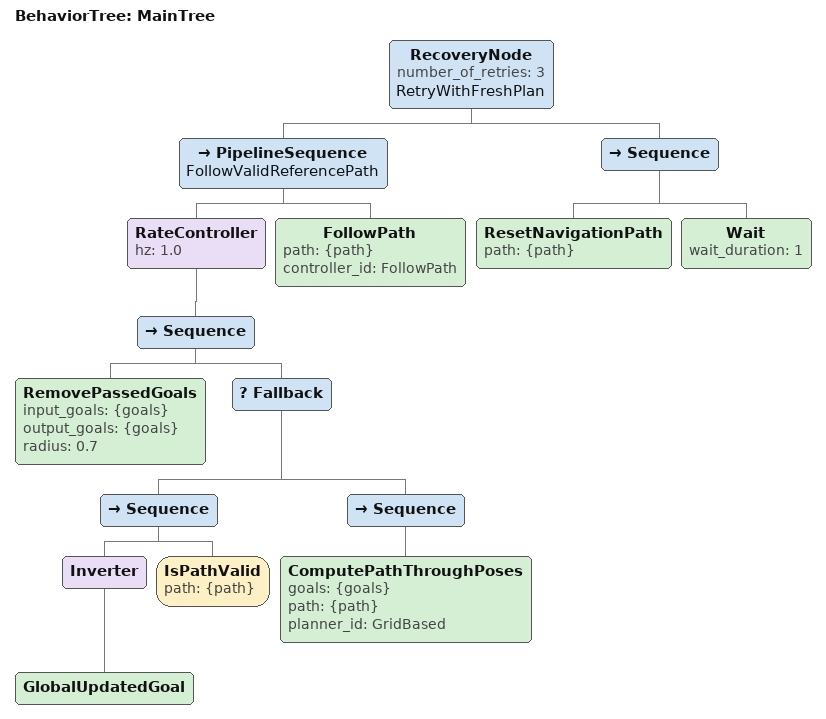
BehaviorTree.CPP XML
<root main_tree_to_execute="MainTree">
  <BehaviorTree ID="MainTree">
    <RecoveryNode number_of_retries="3" name="RetryWithFreshPlan">
      <PipelineSequence name="FollowValidReferencePath">
        <RateController hz="1.0">
          <Sequence>
            <RemovePassedGoals input_goals="{goals}" output_goals="{goals}" radius="0.7"/>
            <Fallback>
              <Sequence>
                <Inverter><GlobalUpdatedGoal/></Inverter>
                <IsPathValid path="{path}"/>
              </Sequence>
              <Sequence>
                <ComputePathThroughPoses goals="{goals}" path="{path}" planner_id="GridBased"/>
              </Sequence>
            </Fallback>
          </Sequence>
        </RateController>
        <FollowPath path="{path}" controller_id="FollowPath"/>
      </PipelineSequence>
      <Sequence>
        <ResetNavigationPath path="{path}"/>
        <Wait wait_duration="1"/>
      </Sequence>
    </RecoveryNode>
  </BehaviorTree>
</root>
